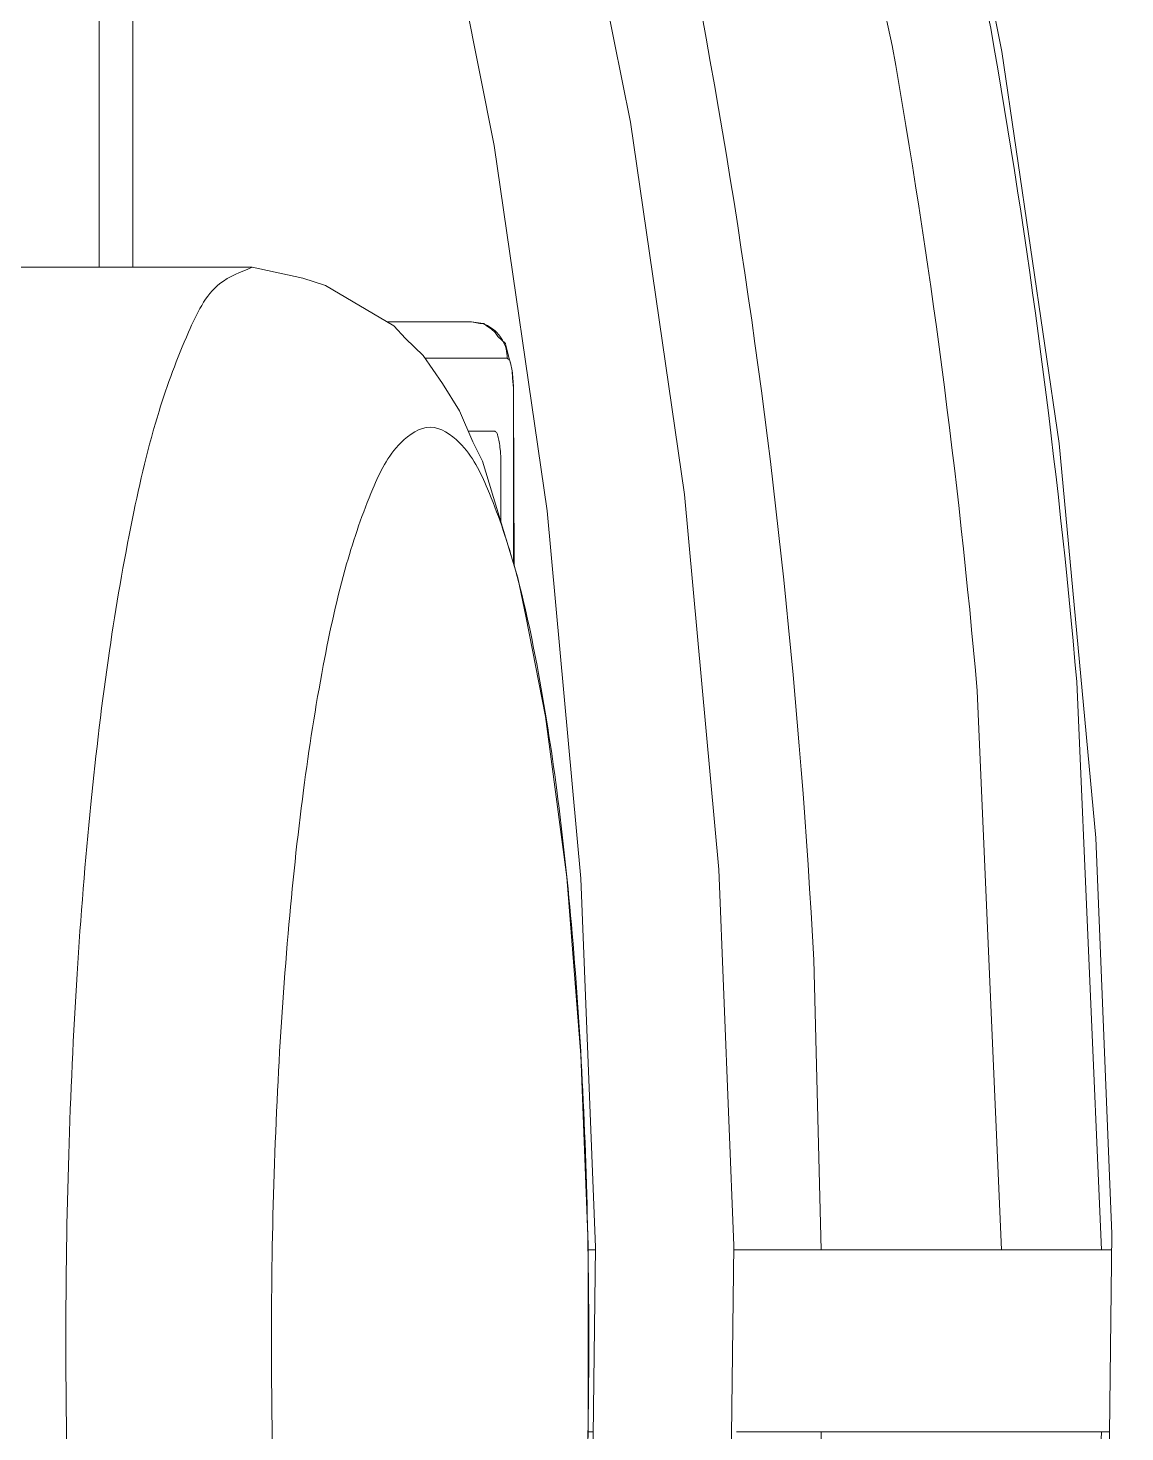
# Model space of a CAD drawing. Header units: millimetres. Extents: x -164867 to 807677, y -316775 to 513985.
# Drawn here: x 245565.08 to 245595.22, y 461325.91 to 461364.49 of the extents above; entities that cross this region are included whole.
import ezdxf

# ---------------------------------------------------------------- set-up
doc = ezdxf.new("R2010")
doc.units = ezdxf.units.MM
doc.layers.add('TECHNO', color=7, linetype='Continuous', lineweight=15)

# ---------------------------------------------------------------- blocks, each defined once
blk = doc.blocks.new('1.2_ миксер планетарный K60_60 литров')
at = {"transparency": 33554687}
for p, q in [((-151.343, -439.382), (-151.343, -449.185)), ((-151.343, -444.981), (-129.343, -444.981)), ((-151.343, -444.981), (-129.343, -444.981)), ((-129.343, -445.906), (-151.343, -445.906)), ((-151.64, -450.575), (-151.343, -449.185)), ((-151.842, -451.194), (-151.64, -450.575)), ((-152.953, -453.078), (-151.842, -451.194)), ((-153.296, -453.39), (-152.953, -453.078)), ((-152.843, -455.207), (-152.843, -452.891)), ((-153.763, -453.882), (-153.296, -453.39)), ((-154.538, -454.409), (-153.763, -453.882)), ((-153.843, -453.937), (-153.843, -456.192)), ((-138.048, -453.848), (-147.996, -455.828)), ((-155.288, -454.881), (-154.538, -454.409)), ((-156.138, -455.247), (-155.288, -454.881)), ((-155.843, -455.845), (-155.843, -455.12)), ((-155.843, -455.12), (-155.843, -455.845)), ((-159.876, -456.482), (-156.669, -455.511)), ((-156.669, -455.511), (-156.138, -455.247)), ((-152.953, -455.62), (-152.889, -455.55)), ((-152.889, -455.55), (-152.885, -455.44)), ((-152.885, -455.44), (-152.843, -455.207)), ((-147.996, -455.828), (-158.035, -457.286)), ((-153.434, -456.14), (-153.244, -455.929)), ((-153.244, -455.929), (-153.137, -455.858)), ((-153.137, -455.858), (-153.038, -455.757)), ((-153.038, -455.757), (-152.953, -455.62)), ((-158.339, -456.018), (-156.843, -456.018)), ((-158.339, -456.018), (-156.843, -456.018)), ((-154.668, -456.366), (-154.391, -456.334)), ((-154.391, -456.334), (-154.191, -456.327)), ((-154.191, -456.327), (-153.971, -456.282)), ((-153.971, -456.282), (-153.889, -456.253)), ((-153.889, -456.253), (-153.495, -456.147)), ((-153.495, -456.147), (-153.434, -456.14)), ((-163.684, -457.244), (-160.925, -456.699)), ((-160.925, -456.699), (-159.876, -456.482)), ((-154.843, -456.366), (-159.54, -456.381)), ((-154.843, -456.366), (-159.489, -456.366)), ((-154.843, -456.366), (-154.668, -456.366)), ((-158.035, -457.286), (-168.135, -458.216)), ((-168.097, -457.823), (-163.684, -457.244)), ((-172.991, -458.215), (-168.097, -457.823)), ((-137.209, -457.553), (-147.352, -459.573)), ((-168.135, -458.216), (-178.271, -458.616)), ((-178.191, -458.414), (-172.991, -458.215)), ((-178.271, -458.616), (-188.414, -458.485)), ((-183.495, -458.414), (-178.191, -458.414)), ((-183.343, -458.55), (-183.343, -458.414)), ((-178.343, -458.544), (-178.343, -458.414)), ((-178.343, -458.615), (-178.343, -458.544)), ((-147.352, -459.573), (-157.587, -461.059)), ((-157.587, -461.059), (-167.886, -462.007)), ((-167.886, -462.007), (-178.221, -462.415)), ((-178.221, -462.415), (-188.562, -462.282)), ((-183.343, -471.691), (-183.343, -462.488)), ((-178.343, -462.488), (-178.343, -462.414)), ((-178.343, -471.691), (-178.343, -462.488)), ((-133.91, -464.257), (-145.245, -466.77)), ((-183.343, -464.819), (-191.31, -464.61)), ((-170.376, -464.61), (-178.343, -464.819)), ((-134.343, -467.164), (-144.768, -469.475)), ((-134.735, -467.646), (-145.41, -469.781)), ((-162.976, -469.104), (-178.343, -469.775)), ((-145.41, -469.781), (-156.182, -471.355)), ((-156.182, -471.355), (-167.022, -472.362)), ((-183.343, -472.736), (-183.343, -471.691)), ((-178.343, -472.796), (-178.343, -471.691)), ((-183.343, -472.522), (-198.95, -471.841)), ((-162.737, -471.841), (-178.343, -472.522)), ((-167.022, -472.362), (-177.9, -472.801)), ((-177.9, -472.801), (-188.785, -472.67))]:
    blk.add_line(p, q, dxfattribs=at)
for radius, start, end in [(238.343, 230, 310), (229.991, 275.00001, 305), (243, 231, 309), (200, 272.99998, 284.99998), (205, 274.99997, 279.99998), (207.747, 275.00004, 280.00003)]:
    blk.add_arc((-180.843, -264.884), radius, start, end, dxfattribs=at)
for points in [[(-151.343, -449.185), (-151.791, -448.295), (-153.122, -447.433), (-155.295, -446.623), (-158.245, -445.892), (-161.881, -445.26), (-166.093, -444.748), (-170.754, -444.371), (-175.721, -444.14), (-180.843, -444.062), (-185.966, -444.14), (-190.933, -444.371), (-195.593, -444.748), (-199.805, -445.26), (-203.442, -445.892), (-206.391, -446.623), (-208.564, -447.433), (-209.895, -448.295), (-210.343, -449.185)], [(-205.953, -454.072), (-205.525, -454.873), (-204.257, -455.647), (-202.192, -456.367), (-199.399, -457.009), (-195.975, -457.551), (-192.035, -457.975), (-187.715, -458.266), (-183.16, -458.413), (-178.526, -458.413), (-173.972, -458.266), (-169.651, -457.975), (-165.711, -457.551), (-162.287, -457.009), (-159.495, -456.367), (-157.429, -455.647), (-156.161, -454.873), (-155.734, -454.072), (-156.161, -453.271), (-157.429, -452.497), (-159.495, -451.777), (-162.287, -451.134), (-165.711, -450.592), (-169.651, -450.169), (-173.972, -449.878), (-178.526, -449.73), (-183.16, -449.73), (-187.715, -449.878), (-192.035, -450.169), (-195.975, -450.592), (-199.399, -451.134), (-202.192, -451.777), (-204.257, -452.497), (-205.525, -453.271), (-205.953, -454.072)], [(-153.343, -456.06), (-153.136, -455.904), (-152.977, -455.7), (-152.877, -455.462), (-152.843, -455.207)], [(-156.843, -456.018), (-156.584, -456.013), (-156.343, -455.995), (-156.136, -455.968), (-155.977, -455.932), (-155.895, -455.901), (-155.843, -455.845)], [(-156.843, -456.018), (-156.584, -456.013), (-156.343, -455.995), (-156.136, -455.968), (-155.977, -455.932), (-155.895, -455.901), (-155.843, -455.845)], [(-154.843, -456.366), (-154.584, -456.36), (-154.343, -456.342), (-154.136, -456.315), (-153.977, -456.279), (-153.895, -456.248), (-153.843, -456.192)], [(-153.843, -456.192), (-153.584, -456.159), (-153.343, -456.06)]]:
    blk.add_spline(points, degree=3, dxfattribs=at)
blk = doc.blocks.new('TECHNOLOGIJA Garmatnaya')
at = {"layer": 'TECHNO', "transparency": 33554687, "xscale": 0.9999987167524668, "yscale": 0.9999987167524668, "zscale": 0.9999987167524668, "rotation": 90}
blk.add_blockref('1.2_ миксер планетарный K60_60 литров', (-1916.151, 3546.524), dxfattribs=at)

msp = doc.modelspace()

# ---------------------------------------------------------------- block references
at = {"layer": 'TECHNO', "transparency": 33554687}
msp.add_blockref('TECHNOLOGIJA Garmatnaya', (247038.211, 457962.731), dxfattribs=at)

doc.saveas('drawing.dxf')
